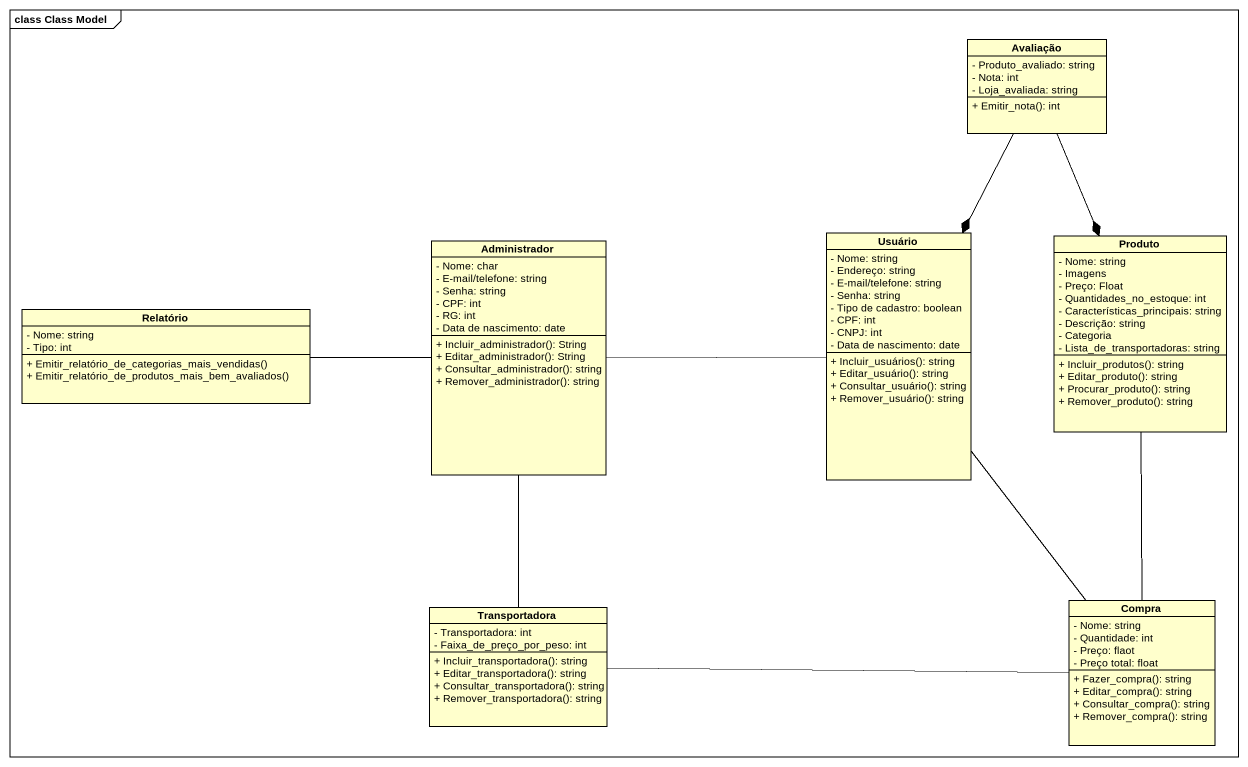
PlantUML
@startuml
mainframe class Class Model
hide circle
hide empty members
skinparam classAttributeIconSize 0
class Avaliação {
  - Produto_avaliado: string
  - Nota: int
  - Loja_avaliada: string
  + Emitir_nota(): int
}
class Administrador {
  - Nome: char
  - E-mail/telefone: string
  - Senha: string
  - CPF: int
  - RG: int
  - Data de nascimento: date
  + Incluir_administrador(): String
  + Editar_administrador(): String
  + Consultar_administrador(): string
  + Remover_administrador(): string
}
class Usuário {
  - Nome: string
  - Endereço: string
  - E-mail/telefone: string
  - Senha: string
  - Tipo de cadastro: boolean
  - CPF: int
  - CNPJ: int
  - Data de nascimento: date
  + Incluir_usuários(): string
  + Editar_usuário(): string
  + Consultar_usuário(): string
  + Remover_usuário(): string
}
class Produto {
  - Nome: string
  - Imagens
  - Preço: Float
  - Quantidades_no_estoque: int
  - Características_principais: string
  - Descrição: string
  - Categoria
  - Lista_de_transportadoras: string
  + Incluir_produtos(): string
  + Editar_produto(): string
  + Procurar_produto(): string
  + Remover_produto(): string
}
class Relatório {
  - Nome: string
  - Tipo: int
  + Emitir_relatório_de_categorias_mais_vendidas()
  + Emitir_relatório_de_produtos_mais_bem_avaliados()
}
class Transportadora {
  - Transportadora: int
  - Faixa_de_preço_por_peso: int
  + Incluir_transportadora(): string
  + Editar_transportadora(): string
  + Consultar_transportadora(): string
  + Remover_transportadora(): string
}
class Compra {
  - Nome: string
  - Quantidade: int
  - Preço: flaot
  - Preço total: float
  + Fazer_compra(): string
  + Editar_compra(): string
  + Consultar_compra(): string
  + Remover_compra(): string
}
Avaliação --* Usuário
Avaliação --* Produto
Administrador -right- Usuário
Administrador -left- Relatório
Administrador -- Transportadora
Usuário -- Compra
Produto -- Compra
Transportadora -right- Compra
@enduml
